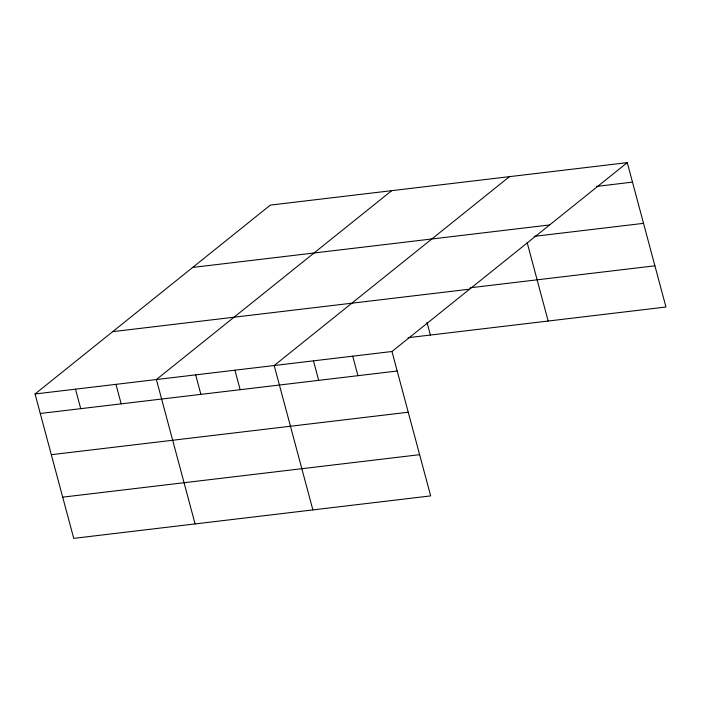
<?xml version="1.0" encoding="UTF-8"?>
<svg xmlns="http://www.w3.org/2000/svg" width="701" height="701" viewBox="0 0 701 701"><rect width="100%" height="100%" fill="white"/><g stroke="black" fill="none" stroke-linecap="round" stroke-linejoin="round"><path stroke-width="1.05" d="M627.264 162.632L391.973 351.508L430.668 495.896L73.736 538.368L35.05 393.98L270.332 205.104L627.264 162.632L665.95 307.02L408.026 337.707M391.693 190.663L156.402 379.539L195.097 523.927M509.478 176.643L274.187 365.528L312.883 509.916M596.411 186.422L632.486 182.129M192.687 267.431L549.619 224.96M534.232 236.351L643.527 223.347M470.266 287.778L654.909 265.81M112.695 331.652L469.617 289.18M35.05 393.98L391.973 351.508M40.272 413.476L397.204 371.013M51.322 454.695L408.245 412.223M62.696 497.158L419.619 454.686M527.134 242.537L548.164 321.032M426.979 322.372L430.379 335.052M352.717 356.178L357.939 375.683M313.452 360.857L318.675 380.354M234.931 370.198L240.154 389.695M195.667 374.869L200.889 394.365M115.954 384.35L121.177 403.855M75.498 389.169L80.729 408.665"/></g></svg>
